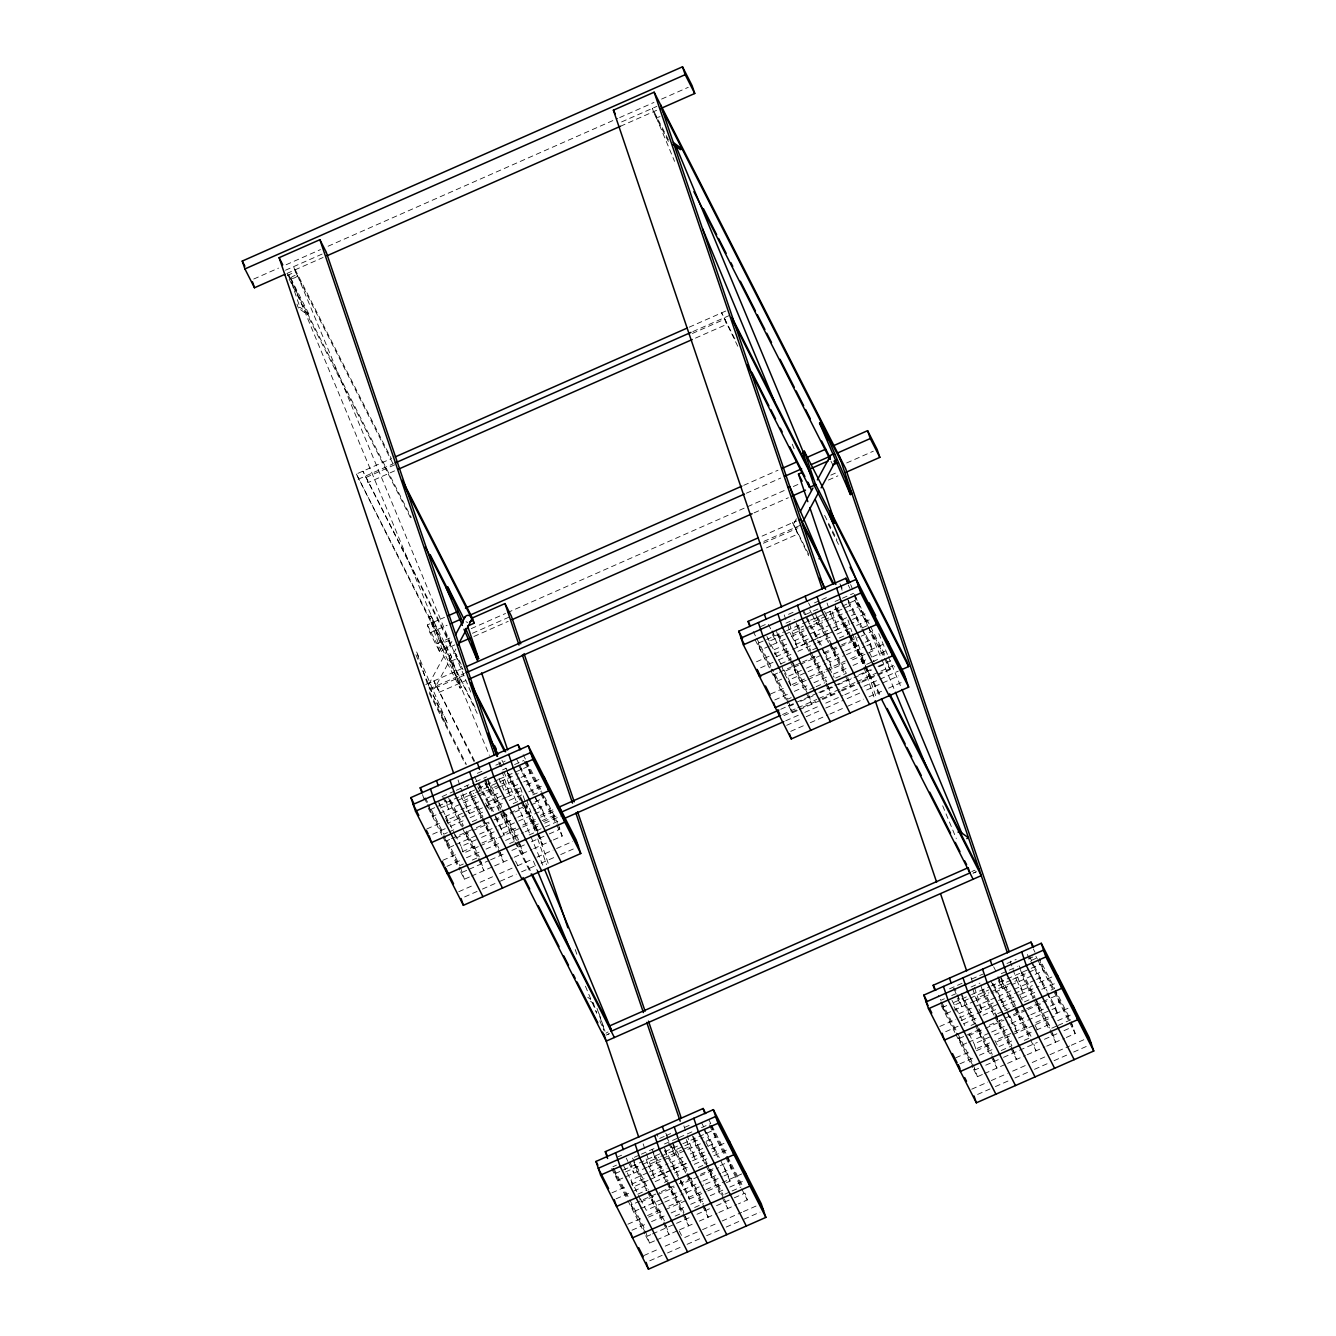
<?xml version="1.0" encoding="UTF-8"?>
<svg xmlns="http://www.w3.org/2000/svg" width="1336" height="1336" viewBox="0 0 1336 1336"><rect width="100%" height="100%" fill="white"/><g stroke="black" fill="none" stroke-linecap="round" stroke-linejoin="round"><path stroke-width="0.75" stroke-dasharray="5 3.75" d="M428.756 684.349L452.57 640.211M434.985 687.739A3.574 3.557 28.3 0 0 432.463 682.095A3.574 3.557 28.3 0 0 428.823 687.071A3.574 3.557 28.3 0 0 434.985 687.739L455.877 649.012M794.001 523.178L796.406 518.752M253.74 279.04L278.506 268.118M286.138 264.745L320.44 249.615M328.071 246.241L617.75 118.42M619.67 117.585L653.972 102.438M661.587 99.081L688.274 87.308M285.503 270.223L326.268 252.237M621.624 121.91L656.844 106.379M286.889 273.462L323.095 257.481M620.422 126.285L656.627 110.303M287.29 275.466L295.44 271.876L293.653 266.632L391.047 458.098M668.351 141.466L654.172 113.577L657.429 112.141M298.295 307.981L299.915 307.263L308.733 313.709L307.096 314.428L298.295 307.981L296.993 304.157M450.766 645.672L362.891 471.157L448.996 640.428L450.766 645.672L444.237 648.544L356.361 474.046L391.515 458.532M689.176 327.186L728.137 309.985M358.148 479.29L393.285 463.776M692.866 331.595L729.924 315.246M394.704 464.811L366.081 477.436L367.851 482.68L394.571 470.89M692.365 333.466L724.813 319.137L726.584 324.397L694.152 338.709M429.274 616.698L430.91 615.98L450.716 654.941L461.705 687.405L460.085 688.124L440.262 649.179L429.274 616.698L449.096 655.659L460.085 688.124M454.825 644.904L439.577 651.634L430.008 632.813L427.336 624.931L444.504 617.366M743.718 485.335L778.02 470.205M430.008 632.813L447.159 625.231M746.39 493.201L780.692 478.071M439.577 651.634L436.922 643.752L450.265 637.873M471.224 628.621L505.526 613.491M507.43 612.639L785.685 489.861M793.317 486.504L799.028 483.983M846.673 462.957L873.36 451.184M444.237 648.544L442.466 643.301L448.996 640.428M472.443 633.281L509.5 616.931M830.808 475.148L838.223 471.892M440.262 649.179L441.899 648.461L430.91 615.98M473.879 636.487L508.198 621.357M754.055 512.874L788.357 497.727M828.387 480.075L837.906 475.866M449.096 655.659L450.716 654.941M477.236 713.424L448.98 656.093L455.493 653.22L461.17 664.376M450.75 661.337L457.279 658.464L455.493 653.22M425.75 684.533L462.523 668.317M762.088 536.12L795.889 521.207M429.157 689.059L464.293 673.561M763.875 541.364L800.932 525.015M463.809 675.431L437.089 687.205L438.859 692.449L465.579 680.675M763.374 543.234L795.822 528.922L797.592 534.166L765.161 548.478M447.193 722.776L427.37 683.815L416.364 651.3L447.193 722.776L445.556 723.494L415.546 653.905M760.702 626.601L766.263 624.146M788.507 614.326L794.068 611.871M814.442 602.887L820.003 600.432M821.857 599.614L827.418 597.159M785.985 623.127L794.887 619.203M805.408 614.56L822.091 607.195M835.05 601.467L840.611 599.029M842.465 598.211L853.587 593.301M785.267 639.109L760.368 650.098L758.063 643.284L785.485 631.193M786.52 630.726L824.395 614.009M826.249 613.191L855.892 600.115L868.099 624.096M783.197 635.118L768.367 641.647L770.922 646.674M785.05 634.299L803.571 626.116M813.975 639.81L797.291 647.175L790.912 634.633L803.888 628.905M805.742 628.087L822.408 620.722M824.262 619.904L831.677 616.631L827.001 602.837M477.303 773.344L482.864 770.905M495.823 765.177L505.091 761.086M791.496 636.37L808.397 628.905M810.017 628.187L828.554 620.021M829.74 619.486L847.525 611.637M848.928 611.02L858.196 606.928L854.155 595.004M786.687 644.169L773.711 649.897L775.448 655.007M794.102 640.896L849.696 616.364M851.55 615.545L855.24 613.925L857.562 620.739M442.099 796.573L454.557 791.079M456.327 790.294L473.812 782.562M475.666 781.744L486.571 776.951M502.57 769.887L506.127 768.317M514.577 764.576L523.846 760.485M756.51 661.788L770.738 655.508M774.295 653.939L788.524 647.659M795.638 644.52L811.653 637.456M815.21 635.886L827.652 630.392M832.996 628.037L849.011 620.973M852.568 619.403L866.797 613.124M815.828 638.992L832.495 631.644M834.349 630.826L838.056 629.189L831.376 609.466M776.032 656.711L790.845 650.164M792.699 649.346L809.382 641.998M811.236 641.18L833.464 631.36M835.317 630.542L853.854 622.376M430.175 809.666L498.361 779.573M499.547 779.055L528.004 766.497M440.479 808.029L455.309 801.483M457.162 800.665L473.846 793.317M475.7 792.499L497.927 782.679M499.781 781.861L518.318 773.694M760.585 667.816L773.043 662.322M778.387 659.967L792.615 653.688M797.943 651.333L815.728 643.484M817.515 642.7L831.744 636.42M837.087 634.066L851.316 627.786M856.643 625.432L870.888 619.152M462.724 793.784L469.42 813.557L463.024 800.999L476 795.271M477.854 794.469L503.789 783.013L501.785 777.084M500.081 786.654L432.48 816.48L428.438 804.556M500.666 786.386L519.637 778.02M521.057 777.402L530.325 773.31L526.284 761.386M780.591 663.909L791.263 659.199L776.249 629.673M812.622 649.78L817.949 647.426M839.292 638.007L849.963 633.297L835.885 605.625M862.421 627.803L869.536 624.663L855.457 596.992M506.478 797.191L448.144 823.093L445.84 816.263L464.36 808.096M466.214 807.278L482.897 799.913M497.727 793.384L486.605 798.277L488.909 805.107M505.125 790.11L521.808 782.746M523.662 781.927L527.369 780.291L529.674 787.104M774.012 674.647L777.569 673.077M779.339 672.292L800.698 662.873M802.468 662.088L816.697 655.809M823.811 652.669L839.826 645.605M841.613 644.82L859.399 636.971M861.169 636.186L871.84 631.477L884.048 655.475M426.852 828.955L441.08 822.675M462.423 813.257L446.408 820.321L448.295 824.011M465.98 811.687L480.209 805.408M501.551 795.989L485.552 803.053L488.358 808.581M506.895 793.634L519.353 788.14M526.467 785L538.909 779.506M798.51 665.228L783.681 671.774L781.961 666.647M800.364 664.409L855.958 639.877M507.446 796.924L520.405 791.196M781.66 679.122L776.316 681.477L772.275 669.536M788.774 675.983L804.773 668.918M806.56 668.134L824.345 660.285M826.132 659.5L843.918 651.651M845.688 650.866L863.473 643.017M865.26 642.232L874.162 638.307L871.84 631.477M432.714 834.198L445.172 828.704M450.499 826.349L464.728 820.07M470.072 817.715L484.3 811.436M489.627 809.082L503.872 802.802M509.2 800.448L523.428 794.168M528.772 791.814L543 785.535M790.762 685.117L789.042 680.007L826.099 663.658M821.89 648.762L832.111 668.835L829.806 662.021L844.619 655.475M846.473 654.657L865.01 646.49M866.864 645.672L870.571 644.035L864.609 632.329M447.376 832.645L443.819 834.215L428.806 804.689M449.163 831.86L454.49 829.506M472.276 821.657L482.964 816.947L466.999 785.585M513.191 803.604L520.305 800.464M532.763 794.97L541.664 791.046M770.688 693.952L784.917 687.673M792.031 684.533L804.489 679.039M809.816 676.684L845.387 660.986M850.731 658.631L863.19 653.137M870.304 649.997L882.745 644.503M806.176 680.291L791.346 686.821L787.939 680.124M808.013 679.473L824.696 672.108M826.55 671.29L845.087 663.107M852.485 659.85L872.876 650.849L870.571 644.035M446.124 841.029L449.681 839.459M451.468 838.674L474.597 828.47M476.368 827.685L492.383 820.621M494.153 819.836L527.954 804.923M535.068 801.784L543.969 797.859M455.81 838.14L470.623 831.61M472.476 830.792L489.16 823.427M495.957 816.68L504.223 835.217L496.575 820.154L513.241 812.806M515.095 811.987L537.339 802.168L535.602 797.058M774.763 699.98L790.778 692.916M794.335 691.347L808.564 685.067M813.908 682.713L828.136 676.433M833.464 674.079L847.709 667.8M853.036 665.445L867.264 659.166M872.608 656.811L886.837 650.532M453.772 845.488L448.445 847.842L444.404 835.918M455.559 844.703L496.474 826.65M498.245 825.865L516.03 818.016M517.817 817.231L535.602 809.382M537.373 808.597L546.274 804.673L542.232 792.749M791.213 697.642L787.655 699.212L772.642 669.687M814.342 687.439L807.228 690.578L792.215 661.053M816.112 686.654L825.013 682.729M835.685 678.02L846.356 673.311L815.394 612.406M871.256 662.322L865.928 664.677L850.915 635.151M873.043 661.537L878.387 659.182M478.288 846.657L463.458 853.203L461.154 846.389L479.691 838.206M481.545 837.388L498.211 830.023M501.918 828.404L516.748 821.857M518.602 821.039L542.683 810.401L537.573 800.364M540.312 815.377L555.576 808.631M780.742 709.282L816.997 693.284M818.901 692.449L851.333 678.137M858.965 674.764L870.421 669.72M878.053 666.347L891.413 660.452M793.517 704.456L789.96 706.026L771.189 669.119M800.631 701.316L813.09 695.822M820.204 692.683L836.219 685.619M837.989 684.834L871.79 669.92M878.904 666.781L887.805 662.856L884.983 657.312M442.8 860.317L457.029 854.038M462.373 851.683L478.371 844.619M481.945 843.049L496.174 836.77M503.288 833.631L515.729 828.136M522.844 824.997L535.302 819.502M540.646 817.148L556.644 810.084M480.142 845.838L496.825 838.49M498.662 837.672L520.906 827.852M522.76 827.034L535.736 821.306M542.082 820.621L557.346 813.875M782.512 714.526L795.872 708.631M797.776 707.796L816.864 699.379M818.768 698.528L855.023 682.529M856.927 681.694L895.087 664.86M538.341 823.928L535.068 825.364L536.855 830.608L541.748 828.454M543.501 821.64L556.861 815.745M783.931 715.562L801.099 707.98M803.019 707.145L820.187 699.563M822.091 698.711L839.259 691.146M841.179 690.294L860.25 681.878M862.171 681.043L894.602 666.731M788.524 705.458L792.281 712.84L797.609 710.485M799.396 709.7L820.738 700.281M822.508 699.496L840.311 691.647M842.081 690.862L859.866 683.013M861.653 682.228L890.11 669.67L886.069 657.746M446.892 866.363L461.12 860.083M466.464 857.729L480.693 851.45M486.02 849.095L500.248 842.799M505.592 840.444L523.378 832.595M525.165 831.81L539.393 825.531M544.721 823.176L562.506 815.327M545.272 826.884L560.552 820.154M785.702 720.805L802.886 713.224M804.79 712.389L818.15 706.494M825.782 703.12L842.949 695.538M844.853 694.703L862.037 687.121M863.941 686.286L898.293 671.123M463.341 864.008L459.784 865.578L444.754 836.052M472.226 860.083L477.57 857.729M509.584 843.6L518.485 839.676L503.455 810.15M529.156 834.967L538.041 831.042L524.664 804.907M786.637 725.314L800.865 719.035M806.209 716.68L822.208 709.616M825.782 708.047L843.567 700.198M847.124 698.628L863.123 691.564M866.68 689.994L898.71 675.866M462.089 872.391L467.416 870.037M469.203 869.252L488.776 860.618M490.546 859.833L504.774 853.554M511.888 850.414L524.347 844.92M531.461 841.78L547.476 834.716M549.246 833.931L559.918 829.222L557.112 823.694M790.728 731.343L804.957 725.064M810.301 722.709L828.086 714.86M829.856 714.075L844.085 707.796M847.642 706.226L863.657 699.162M869.001 696.808L883.23 690.528M888.557 688.174L902.785 681.894M460.636 871.84L464.394 879.222L469.738 876.867M471.508 876.082L492.85 866.663M494.637 865.878L512.423 858.029M514.193 857.244L531.995 849.395M533.765 848.61L551.551 840.761M553.338 839.977L562.222 836.052L558.197 824.112M458.766 891.697L472.994 885.417M480.108 882.278L492.55 876.783M499.664 873.644L512.122 868.149M517.466 865.795L533.465 858.731M537.022 857.161L553.037 850.097M556.594 848.527L572.61 841.463M464.627 896.94L477.069 891.446M482.413 889.091L496.641 882.812M500.198 881.242L516.214 874.178M521.541 871.823L535.769 865.544M541.113 863.19L555.342 856.91M560.686 854.556L574.914 848.276M606.076 1035.149L609.333 1033.697A3.574 1.035 -22.6 0 1 606.193 1034.532M972.959 873.26L976.232 871.823M949.495 988.84L962.471 983.112M971.74 979.021L982.862 974.111M1006.943 963.49L1016.212 959.398M1028.219 959.014L1035.634 955.758L1037.337 959.098M944.385 998.777L940.828 1000.347L938.289 995.32M951.7 995.554L957.144 993.149L954.589 988.122M971.072 987.003L979.973 983.079M1001.315 973.66L1017.331 966.596M1031.258 960.45L1038.673 957.177M943.149 1007.16L946.773 1005.557M953.82 1002.451L970.571 995.053M971.606 994.602L989.392 986.753M991.178 985.968L1040.978 963.991L1053.185 987.972M968.283 998.994L953.453 1005.524L957.712 1013.89M970.136 998.176L988.657 989.993M1010.901 980.19L994.218 987.538L991.913 980.724M1012.755 979.372L1034.982 969.552L1032.678 962.738L1047.14 991.178M974.378 987.387L982.377 1011.051L975.998 998.493L988.974 992.782M990.828 991.963L1016.763 980.507L1010.083 960.801M617.917 1156.842L621.624 1155.206M664.242 1136.402L658.681 1138.857L656.945 1133.746M666.096 1135.583L671.657 1133.145M684.616 1127.417L690.178 1124.962M974.729 1001.065L945.454 1013.974L941.412 1002.05M975.697 1000.631L993.483 992.782M995.103 992.063L1043.282 970.804L1039.241 958.881M958.814 1013.773L995.871 997.407M1034.782 980.24L999.578 995.788L1001.883 1002.601M1036.636 979.422L1040.343 977.785L1042.648 984.615M612.957 1166.712L616.514 1165.142M634.299 1157.293L639.643 1154.939M641.414 1154.154L655.208 1148.075M664.46 1143.983L677.435 1138.272M679.289 1137.454L692.265 1131.726M701.534 1127.634L710.785 1123.543L708.23 1118.533M939.809 1026.449L955.824 1019.385M959.382 1017.815L973.61 1011.536M980.724 1008.396L993.182 1002.902M998.51 1000.547L1032.31 985.634M1039.425 982.494L1051.883 977M961.118 1020.587L1019.435 994.702M1020.403 994.418L1038.94 986.252M615.261 1173.542L663.291 1152.35M664.927 1151.632L681.594 1144.267M682.863 1143.716L713.09 1130.373M625.582 1171.906L640.395 1165.359M642.249 1164.541L658.932 1157.193M660.786 1156.375L683.013 1146.555M684.867 1145.737L703.404 1137.571M945.688 1031.693L958.129 1026.198M963.473 1023.844L977.702 1017.564M983.029 1015.21L997.274 1008.93M1002.601 1006.576L1016.83 1000.297M1022.174 997.942L1036.402 991.663M1041.746 989.308L1055.974 983.029M671.173 1170.069L654.506 1177.417L648.11 1164.875L661.086 1159.147M662.94 1158.329L681.477 1150.162M683.331 1149.344L688.875 1146.889L685.535 1137.003M646.841 1167.43L617.566 1180.356L613.525 1168.415M647.81 1167.013L704.74 1141.896M706.143 1141.278L715.411 1137.187L711.37 1125.246M971.022 1025.43L976.365 1023.075L961.335 993.55M997.708 1013.657L1003.035 1011.302M1004.822 1010.517L1015.494 1005.808M1024.395 1001.883L1035.066 997.174L1019.101 965.811M1051.065 990.11L1054.622 988.54L1039.608 959.014M647.609 1172.791L630.926 1180.139L636.888 1191.862M649.463 1171.973L667.983 1163.79M682.813 1157.243L671.691 1162.153L673.995 1168.967M690.228 1153.987L706.894 1146.622M708.748 1145.804L712.455 1144.167L714.76 1150.981L711.053 1152.617M959.098 1038.523L982.227 1028.319M989.341 1025.18L1024.912 1009.482M1026.699 1008.697L1056.926 995.353M611.938 1192.831L627.937 1185.767M631.51 1184.197L645.739 1177.918M651.066 1175.563L667.082 1168.499M670.639 1166.929L684.867 1160.65M691.981 1157.51L704.439 1152.016M711.554 1148.877L723.995 1143.382M968.767 1035.634L983.597 1029.104M985.45 1028.286L1003.987 1020.103M1026.215 1010.3L1009.532 1017.648L1007.812 1012.538M1028.069 1009.482L1046.606 1001.299M673.027 1169.25L686.003 1163.522M648.06 1180.423L633.231 1186.969L631.51 1181.842M649.914 1179.604L690.679 1161.619M692.532 1160.8L709.199 1153.436M966.746 1042.998L961.402 1045.353L957.361 1033.413M968.517 1042.214L989.876 1032.795M991.646 1032.01L1009.432 1024.161M1011.218 1023.376L1029.004 1015.527M1030.774 1014.742L1048.576 1006.893M1050.347 1006.108L1059.248 1002.184L1055.206 990.243M616.03 1198.86L630.258 1192.58M633.815 1191.011L649.814 1183.947M655.158 1181.592L669.386 1175.313M674.73 1172.958L688.958 1166.679M694.286 1164.324L708.514 1158.045M713.858 1155.69L728.087 1149.411M975.848 1048.994L974.128 1043.884L992.648 1035.701M994.502 1034.882L1011.185 1027.534M1006.993 1012.638L1017.197 1032.711L1014.892 1025.898L1050.096 1010.367M1051.95 1009.548L1055.657 1007.912L1049.695 996.188M637.806 1194.167L646.707 1190.242M664.493 1182.393L668.05 1180.824L652.085 1149.444M698.277 1167.48L707.178 1163.556L692.165 1134.03M955.774 1057.811L970.003 1051.532M977.117 1048.393L989.575 1042.898M1010.918 1033.479L994.902 1040.544L997.725 1046.088M1014.475 1031.91L1028.703 1025.63M1035.817 1022.491L1048.276 1016.997M1055.39 1013.857L1073.175 1006.008M976.432 1050.697L989.408 1044.969M996.823 1041.713L1033.88 1025.347M1035.734 1024.528L1054.254 1016.362M638.858 1209.364L633.531 1211.719L631.227 1204.905L659.683 1192.347M661.454 1191.562L677.469 1184.498M679.239 1183.713L693.484 1177.433M700.598 1174.294L713.04 1168.8M720.154 1165.66L729.055 1161.736M640.896 1202.016L655.709 1195.469M657.562 1194.668L674.246 1187.303M698.327 1176.665L681.661 1184.03L679.356 1177.216M700.181 1175.847L718.718 1167.681M959.866 1063.857L974.094 1057.578M979.422 1055.223L993.65 1048.944M998.994 1046.589L1013.222 1040.31M1018.566 1037.955L1032.795 1031.676M1036.352 1030.106L1052.351 1023.042M1057.695 1020.687L1071.923 1014.408M640.645 1208.579L661.988 1199.16M663.758 1198.375L681.56 1190.526M683.331 1189.741L701.116 1181.892M702.903 1181.107L720.688 1173.258M722.475 1172.474L731.36 1168.549L727.318 1156.625M1001.215 1050.513L1011.886 1045.804L980.908 984.916M1024.328 1040.31L1031.442 1037.17L1000.48 976.282M1056.358 1026.182L1051.014 1028.536L1036.001 999.027M1058.129 1025.397L1070.587 1019.902L1055.574 990.393M662.923 1202.901L646.24 1210.266L640.295 1198.542M664.777 1202.083L683.297 1193.9M664.643 1150.563L689.309 1199.093L687.005 1192.263L703.688 1184.915M705.542 1184.097L722.208 1176.732M724.062 1175.914L727.769 1174.277L721.824 1162.57M978.62 1068.332L975.063 1069.902L956.275 1032.995M985.734 1065.193L1001.733 1058.129M1003.52 1057.344L1037.32 1042.431M1044.435 1039.291L1056.876 1033.797M1063.99 1030.657L1072.891 1026.733L1054.121 989.826M627.887 1224.193L642.115 1217.914M647.459 1215.56L661.687 1209.28M668.802 1206.141L681.26 1200.647M688.374 1197.507L700.815 1192.013M706.159 1189.658L741.73 1173.96M648.544 1217.079L663.374 1210.533M665.228 1209.715L705.992 1191.729M707.846 1190.91L724.529 1183.546M726.383 1182.744L730.074 1181.107L727.769 1174.277M973.61 1069.334L977.367 1076.716L982.695 1074.361M984.482 1073.576L1005.824 1064.157M1007.595 1063.372L1025.397 1055.523M1027.167 1054.739L1044.952 1046.89M1046.739 1046.105L1064.525 1038.256M1066.312 1037.471L1075.196 1033.546L1071.155 1021.606M631.978 1230.222L646.207 1223.943M651.55 1221.588L665.779 1215.309M671.106 1212.954L685.335 1206.675M690.679 1204.32L704.907 1198.041M710.251 1195.687L724.479 1189.407M729.807 1187.053L744.052 1180.773M675.114 1216.111L683.999 1212.186L670.856 1186.351M694.67 1207.477L703.571 1203.552M724.914 1194.133L730.258 1191.779M732.028 1190.994L740.929 1187.069M971.723 1089.191L987.738 1082.127M991.295 1080.557L1007.311 1073.493M1012.638 1071.138L1028.653 1064.074M1032.21 1062.504L1048.209 1055.44M1049.996 1054.655L1069.568 1046.021M1071.338 1045.236L1083.797 1039.742M647.175 1236.268L650.732 1234.698M652.519 1233.913L689.86 1217.43M696.975 1214.29L709.433 1208.796M716.547 1205.657L732.562 1198.592M734.332 1197.807L745.004 1193.098L747.325 1199.928L738.424 1203.853M977.601 1094.435L990.043 1088.94M995.387 1086.585L1009.615 1080.306M1014.942 1077.952L1029.171 1071.672M1034.515 1069.318L1048.743 1063.038M1054.087 1060.684L1068.316 1054.405M1073.643 1052.05L1087.888 1045.771M645.722 1235.716L649.48 1243.098L654.824 1240.743M656.594 1239.958L677.936 1230.54M679.723 1229.755L692.182 1224.26M699.296 1221.121L717.081 1213.272M718.851 1212.487L736.637 1204.638M643.852 1255.556L658.08 1249.277M665.194 1246.137L677.653 1240.643M684.767 1237.503L697.208 1232.009M702.552 1229.654L716.781 1223.375M722.108 1221.02L741.68 1212.387M743.467 1211.602L759.466 1204.538M649.713 1260.817L662.172 1255.322M667.499 1252.968L681.727 1246.688M687.071 1244.334L701.3 1238.054M706.627 1235.7L720.872 1229.421M726.2 1227.066L740.428 1220.787M743.985 1219.217L760 1212.153M587.74 997.257L590.662 999.412M590.512 1001.198L593.451 1003.353M668.468 139.946L652.385 108.333L654.172 113.577M830.975 461.187L832.879 464.911M734.867 338.91L721.624 312.874L738.541 347.878M824.629 515.395L836.937 539.577M828.303 524.363L838.707 544.821M870.471 626.517L885.501 656.043M848.226 585.051L849.93 588.408M1033.312 948.927L1035.016 952.284M854.789 600.248L867.582 625.382M868.517 627.235L890.11 669.67M1038.172 960.768L1068.633 1020.62M1069.568 1022.474L1075.196 1033.546M839.926 583.799L843.333 590.495M848.443 600.532L862.054 627.302M1029.271 956.042L1031.826 961.068M848.193 602.336L860.952 627.436M861.803 629.106L872.876 650.849M1027.334 954.488L1029.872 959.515M1030.724 961.185L1046.055 991.295M1046.906 992.982L1057.962 1014.725L1055.657 1007.912M869.452 652.619L874.145 661.838M808.697 554.256L792.632 522.643L808.581 555.776M835.167 606.293L848.41 632.329M849.362 634.183L864.492 663.925M865.427 665.779L880.558 695.522M836.319 608.748L848.527 632.73M849.462 634.583L864.475 664.109M865.427 665.946L868.233 671.49M1021.405 972.625L1033.613 996.606M1037.371 1003.987L1049.562 1027.985M1050.513 1029.822L1053.319 1035.367M835.067 607.83L848.293 633.848M849.245 635.702L880.441 697.058M848.009 634.015L838.624 615.562L834.599 603.638M848.961 635.869L870.538 678.304L866.496 666.38M1033.112 997.892L1023.727 979.438L1019.685 967.514M1034.047 999.745L1055.624 1042.18L1051.599 1030.24M831.677 616.631L838.056 629.189M1016.763 980.507L1023.142 993.065L1016.479 973.343M824.546 611.437L827.368 616.965M1019.969 995.604L1022.775 1001.148M1034.982 1025.13L1037.788 1030.657M816.764 617.382L828.955 641.364M829.89 643.217L844.92 672.743M1001.85 981.259L1014.041 1005.24M1014.993 1007.093L1030.006 1036.619M808.564 602.92L811.119 607.947M993.65 966.796L996.205 971.806M828.454 642.649L819.068 624.196L815.027 612.272M829.389 644.503L844.402 674.029M845.337 675.866L850.982 686.938L846.94 675.014M1013.54 1006.526L1004.154 988.072L1000.113 976.148M1014.475 1008.379L1029.488 1037.888M1030.44 1039.742L1036.068 1050.814L1033.763 1044M997.658 976.967L1000.213 981.977M809.766 609.867L811.47 613.207M812.321 614.877L817.432 624.914L815.127 618.1M998.259 980.424L1002.518 988.79L998.476 976.867M803.42 610.151L805.975 615.178M821.289 645.288L806.827 616.848L809.132 623.661L849.896 605.676L847.592 598.862M824.696 651.985L829.806 662.021M993.617 984.064L1007.227 1010.834M1009.782 1015.861L1014.892 1025.898M802.318 610.285L804.873 615.295M805.725 616.981L821.039 647.092M990.811 980.841L1006.142 1010.968M829.389 668.05L834.081 677.269M797.692 624.73L810.835 650.565M813.657 656.11L826.8 681.945M797.191 626.016L825.347 681.377M826.283 683.214L829.105 688.758M982.277 989.892L994.485 1013.874M995.42 1015.727L1010.433 1045.253M1011.369 1047.09L1014.191 1052.634M808.881 651.283L799.496 632.83L795.454 620.906M809.816 653.137L824.846 682.663M825.782 684.5L831.409 695.572L827.368 683.648M993.967 1015.16L984.582 996.706L980.54 984.782M994.902 1017.013L1009.933 1046.522M1010.868 1048.376L1016.496 1059.448L1012.454 1047.507M978.954 1009.181L980.824 1012.872M979.171 1028.62L992.314 1054.438M777.619 634.65L809.532 697.392M962.705 998.526L990.861 1053.887M991.813 1055.724L994.619 1061.268M789.309 659.917L779.923 641.464L775.899 629.54M790.261 661.771L805.274 691.296M806.209 693.134L811.837 704.206L807.796 692.282M974.412 1023.793L965.026 1005.34L960.985 993.416M975.347 1025.647L990.36 1055.156M991.295 1057.01L996.923 1068.082L992.898 1056.141M768.4 624.38L770.955 629.406M771.807 631.076L774.362 636.086M953.487 988.256L956.042 993.266M956.893 994.953L959.448 999.963M772.408 634.55L776.667 642.917L772.625 630.976M957.495 998.409L961.753 1006.776L957.712 994.852M766.914 636.504L781.376 664.944M783.931 669.971L789.042 680.007M952 1000.38L964.759 1025.48M969.017 1033.847L974.128 1043.884M784.533 673.444L787.088 678.454M753.187 631.444L755.742 636.47M756.694 638.307L771.707 667.833M941.78 1002.184L956.793 1031.709M957.728 1033.563L972.742 1063.072M758.063 643.284L770.254 667.265M940.594 1002.134L955.34 1031.141M755.257 640.061L787.589 703.621M941.195 1005.607L954.839 1032.427M955.774 1034.281L972.675 1067.481M295.44 271.876L393.769 465.195M308.733 313.709L288.91 274.748L299.915 307.263M287.39 273.947L411.271 517.45M289.177 279.174L412.089 520.84M523.144 754.656L525.699 759.683M526.635 761.52L540.713 789.192M544.47 796.573L557.613 822.408M711.737 1125.396L726.751 1154.922M727.686 1156.759L742.699 1186.284M525.449 761.47L556.16 821.857M710.552 1125.346L741.263 1185.717M524.363 761.603L539.711 791.764M540.646 793.601L555.659 823.126M556.594 824.98L562.222 836.052M709.449 1125.48L724.797 1155.64M725.732 1157.477L740.745 1187.003M741.68 1188.856L747.325 1199.928M516.297 758.547L518.852 763.557M534.183 793.684L519.704 765.244L522.009 772.058M701.4 1122.424L703.938 1127.434M706.494 1132.46L719.269 1157.56M518.619 765.361L533.932 795.471M534.784 797.158L544.988 817.231L542.683 810.401M703.705 1129.237L718.167 1157.677M730.074 1181.107L720.121 1159.23M706.009 1142.28L708.832 1147.808M457.279 658.464L462.957 669.62M356.361 474.046L442.466 643.301M448.98 656.093L476.418 710.034M501.952 760.267L507.63 771.423M508.582 773.277L523.729 803.053M710 1169.083L723.143 1194.918M507.513 772.943L536.855 830.608M508.448 775.13L520.639 799.112M521.591 800.965L540.362 837.856M693.534 1139.007L725.448 1201.732M520.138 800.398L510.753 781.944L506.711 770.02M521.073 802.235L536.087 831.76M537.039 833.614L542.666 844.686L538.625 832.745M705.224 1164.274L695.839 1145.82L691.798 1133.88M706.159 1166.111L721.173 1195.637M722.125 1197.49L727.753 1208.562L723.711 1196.622M441.899 648.461L461.705 687.405M427.336 624.931L436.922 643.752M503.789 783.013L510.185 795.555L502.152 771.857M688.875 1146.889L695.271 1159.431L687.238 1135.734M487.506 778.788L502.52 808.313M672.592 1142.664L687.606 1172.19M690.428 1177.717L702.636 1201.715M488.876 783.764L501.084 807.746M502.019 809.599L517.032 839.125M517.967 840.962L520.789 846.49M673.962 1147.641L686.17 1171.622M687.105 1173.476L705.876 1210.366M665.779 1133.178L668.317 1138.188M516.531 840.394L491.18 790.578L487.139 778.654M517.466 842.248L523.094 853.32L519.053 841.379M685.652 1172.908L676.266 1154.454L672.225 1142.514M686.604 1174.745L701.617 1204.27M702.552 1206.124L708.18 1217.196L704.139 1205.256M484.684 779.456L487.239 784.482M666.38 1136.635L668.935 1141.662M669.787 1143.332L672.325 1148.359M474.547 760.869L433.899 680.942L474.43 762.405M485.903 783.18L499.146 809.198M500.081 811.052L515.212 840.795M516.164 842.665L531.294 872.408M485.302 782.929L489.56 791.296L485.519 779.372M668.685 1143.466L674.647 1155.172L670.605 1143.249M484.834 782.846L514.143 840.478M515.095 842.331L530.225 872.074M493.418 811.67L478.939 783.23L481.244 790.044M678.504 1175.546L664.025 1147.106L666.347 1153.92M681.059 1180.556L687.005 1192.263M474.447 776.667L477.002 781.677M477.854 783.347L492.316 811.787M429.524 691.965L466.398 764.476M477.754 786.77L480.593 792.348M487.206 805.357L489.093 809.082M515.562 861.135L518.401 866.713M429.407 693.501L465.345 764.142M485.77 822.475L498.912 848.31M481.511 816.38L469.303 792.398L481.01 817.665M482.446 818.233L497.46 847.759M498.411 849.596L501.217 855.123M654.389 1156.275L666.597 1180.256M667.532 1182.11L682.562 1211.618M683.498 1213.472L686.303 1219M481.945 819.502L496.959 849.028M497.894 850.882L503.522 861.954L499.497 850.013M666.096 1181.542L656.711 1163.088L652.669 1151.148M667.031 1183.379L682.045 1212.904M682.98 1214.758L688.625 1225.83L684.583 1213.89M679.222 1230.924L682.045 1236.451M450.249 799.746L463.392 825.581M466.197 831.109L479.34 856.944M632.529 1158.078L648.478 1189.457M650.348 1193.148L664.426 1220.82M449.748 801.032L462.874 826.867M477.904 856.393L465.696 832.395L468.001 839.208M478.839 858.23L481.661 863.757M634.834 1164.908L647.025 1188.89M647.977 1190.743L662.99 1220.252M663.925 1222.106L666.747 1227.634M461.438 826.299L452.052 807.846L448.011 795.922M462.373 828.136L477.386 857.662M478.321 859.516L483.966 870.588L479.925 858.647M646.524 1190.176L637.138 1171.722L633.097 1159.782M647.459 1192.013L669.052 1234.464L665.011 1222.523M443.919 797.442L446.475 802.468M442.834 797.575L448.796 809.282L444.754 797.358M626.217 1158.095L627.92 1161.452M628.772 1163.122L633.882 1173.158L629.84 1161.235M444.988 814.593L438.175 801.216L439.911 806.326M445.84 816.263L451.802 827.986M455.192 834.666L461.154 846.389M623.261 1165.092L630.074 1178.469M445.589 818.066L448.144 823.093M425.316 797.826L427.871 802.852M613.892 1168.566L628.905 1198.091M629.857 1199.928L644.87 1229.454M424.213 797.959L426.769 802.969M427.62 804.639L460.202 868.717M612.706 1168.516L627.469 1197.524M631.227 1204.905L645.305 1232.577M428.221 808.113L441.865 834.933M442.8 836.77L459.701 869.987M611.621 1168.649L626.951 1198.81M627.887 1200.647L644.787 1233.863M878.771 633.648L887.588 654.807M888.373 656.727L901.182 687.506M656.176 117.151L674.58 161.389M792.231 444.17L794.619 449.931M850.648 584.583L853.854 592.282M854.656 594.203L881.059 657.679M881.86 659.6L894.669 690.378M942.682 805.792L956.292 838.507M297.444 275.45L471.107 692.866M499.915 762.105L503.121 769.803M503.922 771.724L543.134 865.978M290.914 278.322L489.394 755.374M498.996 778.454L503.806 789.994M533.415 861.169L537.423 870.788M585.435 986.202L596.641 1013.139M599.847 1020.821L603.839 1030.44M1047.992 992.848L1050.296 999.662M1035.634 998.877L1039.675 1010.818M1016.061 1007.511L1020.103 1019.452M995.921 1014.442L1000.547 1028.085M862.906 628.972L865.21 635.786M840.511 585.502L842.231 590.629M855.591 636.437L864.926 664.042M865.594 666.013L876.266 697.559M971.038 977.534L973.71 985.417M847.876 619.954L851.867 631.778M852.535 633.748L863.223 665.295M863.891 667.265L874.562 698.811M972.658 988.64L975.998 998.493M850.548 635.001L854.589 646.941M976.933 1024.779L980.975 1036.719M830.975 643.635L835.017 655.575M973.326 1064.775L977.367 1076.716M822.725 648.661L824.446 653.772M814.476 631.911L816.797 638.725M811.42 652.269L815.444 664.209M789.292 623.511L797.291 647.175M784.232 614.911L786.904 622.793M787.572 624.764L790.912 634.633M791.847 660.902L795.889 672.843M788.24 700.916L792.281 712.84M704.79 1129.12L707.111 1135.934M707.763 1165.259L711.787 1177.183M683.898 1125.847L686.57 1133.746M688.19 1173.893L692.232 1185.817M668.618 1182.527L672.659 1194.451M526.768 800.064L537.473 831.677M538.141 833.647L548.845 865.26M598.996 1013.439L605.008 1031.225M643.134 1143.833L645.806 1151.732M646.474 1153.719L654.506 1177.417M597.008 1008.363L604.79 1031.325M520.389 787.505L525.065 801.35M525.733 803.32L535.101 830.975M537.773 838.874L546.474 864.559M575.231 949.529L577.904 957.428M593.284 1002.868L596.674 1012.905M646.106 1158.947L648.11 1164.875M522.66 801.383L526.701 813.307M649.062 1191.161L653.087 1203.085M498.812 761.971L501.484 769.87M638.591 1195.202L640.311 1200.312M503.104 810.017L507.146 821.941M645.438 1231.157L649.48 1243.098M494.838 815.043L496.575 820.154M483.532 818.651L487.573 830.575M458.048 779.957L462.056 791.814M461.02 795.07L463.024 800.999M453.505 831.326L455.225 836.436M460.352 867.281L464.394 879.222M422.51 794.603L424.247 799.713M605.943 1033.262A3.574 1.035 -22.6 0 1 608.064 1031.993M467.75 622.376A3.574 3.557 28.3 0 1 466.03 621.708M976.132 871.707A3.574 1.035 -22.6 0 1 973.727 872.876M971.773 871.673A3.574 1.035 -22.6 0 1 975.029 870.22M660.067 116.566A3.574 1.035 -22.6 0 1 656.277 117.251A3.574 1.035 -22.6 0 1 657.963 115.263M797.893 527.987A3.574 3.557 28.3 0 1 793.818 525.015A3.574 3.557 28.3 0 1 796.774 520.957M292.317 278.506A3.574 1.035 -22.6 0 0 297.494 275.717A3.574 1.035 -22.6 0 0 292.718 276.435A3.574 1.035 -22.6 0 0 292.317 278.506"/><path stroke-width="1.5" d="M455.493 634.784L465.229 616.731M457.814 645.405L471.458 620.121M800.297 511.538L812.956 488.058M817.381 479.858L830.491 455.576M803.153 521.157L819.168 491.448M821.122 487.84L836.252 459.768M284.986 274.298L254.491 287.758L244.922 268.937L242.25 261.071L682.512 66.8L692.081 85.621L694.753 93.487L660.452 108.633M244.922 268.937L685.184 74.666L682.512 66.8M453.672 773.344L279.124 257.681L319.889 239.695L326.268 252.237L496.808 756.042M781.56 607.028L613.391 110.187L654.156 92.201L845.638 468.619L1009.131 951.649M326.919 255.794L620.422 126.285M395.322 456.845L687.272 328.021M395.189 462.941L690.962 332.43M398.395 469.203L692.248 339.544M463.842 618.651L447.81 587.122L446.174 587.84L462.39 625.448M819.569 423.078L821.206 422.36L852.034 493.836L850.397 494.554L819.569 423.078L828.069 439.778M802.685 451.935L804.305 451.217L824.128 490.162L835.117 522.643L833.48 523.361L813.674 484.4L802.685 451.935L804.573 455.643M448.311 615.696L457.83 611.487M465.462 608.114L741.814 486.17M781.844 468.519L797.091 461.788M806.61 457.58L825.665 449.18M833.297 445.806L867.598 430.676L877.168 449.497L879.84 457.363L845.538 472.493M450.967 623.561L460.502 619.353M470.021 615.144L744.469 494.053M784.499 476.384L801.65 468.819M811.186 464.611L830.24 456.194M837.872 452.837L870.27 438.542L867.598 430.676M471.625 618.284L504.975 603.571L511.354 616.113L520.723 643.768M807.829 501.651L798.477 474.063L802.184 472.426M811.453 468.335L828.136 460.97M402.403 480.392L472.36 617.95L474.146 623.194L467.617 626.083L478.622 658.598L477.002 659.316L464.01 629.223M832.879 464.911L837.755 462.757M788.14 487.256L789.776 486.538L820.588 558.014L818.968 558.732M813.674 484.4L815.294 483.682L804.305 451.217M747.041 364.611L809.499 487.389L816.012 484.5M458.632 643.217L470.072 638.174M512.005 619.67L752.151 513.709M792.164 496.04L805.508 490.162M466.331 666.631L758.28 537.807M799.145 519.771L800.782 519.053L833.881 584.116M466.197 672.709L760.05 543.051M469.387 678.989L761.336 550.165M749.813 626.517L748.093 621.407L845.922 578.237L848.477 583.264M738.775 631.21L856.176 579.406L860.785 593.034L908.664 687.138L791.263 738.942L743.384 644.837L738.775 631.21L742.532 638.591M743.384 644.837L860.785 593.034M421.942 792.899L420.205 787.789L518.051 744.62L520.589 749.63M410.887 797.592L528.288 745.789L576.167 839.893L580.776 853.52L463.375 905.324L415.513 811.219L410.887 797.592L413.709 803.12M415.513 811.219L532.914 759.416L528.288 745.789M557.479 807.796L778.838 710.134M561.17 812.205L780.608 715.378M564.36 818.467L783.798 721.64M902.101 669.436L908.63 666.564L906.843 661.32L830.207 510.653M958.046 832.144L959.665 831.426L968.483 837.856L966.846 838.59M934.899 990.393L933.179 985.283L1031.008 942.114L1033.563 947.14M923.861 995.086L1041.262 943.283L1089.124 1037.387L1093.75 1051.014L976.349 1102.818L928.47 1008.713L923.861 995.086L926.683 1000.614M928.47 1008.713L1045.871 956.91L1041.262 943.283M607.596 1158.479L605.291 1151.665L703.137 1108.496L705.692 1113.506M595.973 1161.452L713.374 1109.648L761.253 1203.753L765.862 1217.397L648.461 1269.2L600.599 1175.095L595.973 1161.452L597.86 1165.142M600.599 1175.095L718 1123.292L713.374 1109.648M673.327 142.501L682.128 148.947L680.508 149.665L673.16 144.288M685.184 74.666L694.753 93.487M870.27 438.542L879.84 457.363M662.322 109.986L841.029 461.304M703.454 208.717L716.68 234.735M718.584 238.459L726.149 253.322M730.875 262.624L732.763 266.348M740.328 281.211L755.458 310.954M757.345 314.678L764.91 329.541M766.797 333.265L771.523 342.55M780.04 359.284L794.219 387.173M796.106 390.88L803.671 405.76M805.558 409.484L810.301 418.769M821.64 441.08L830.157 457.814M693.885 191.649L830.04 459.334M731.928 317.434L808.564 468.101M732.763 320.824L813.173 478.923M830.09 512.172L908.63 666.564M815.294 483.682L835.117 522.643M751.901 372.393L768.935 405.877M770.822 409.601L775.548 418.903M780.274 428.205L782.178 431.912M789.743 446.792L804.873 476.551M869.101 602.82L875.731 615.829M850.063 567.132L904.038 673.511L908.664 687.138M906.342 680.325L858.48 586.22L741.079 638.024L743.901 643.568M1091.445 1044.201L1043.566 950.096L926.165 1001.9L928.052 1005.59M1045.871 956.91L1093.75 1051.014M613.391 110.187L615.211 113.76M798.477 474.063L802.134 481.227M889.659 693.785L979.488 870.371M802.552 524.296L832.812 583.782M889.542 695.304L981.259 875.631L606.227 1041.111L523.011 877.535M889.091 695.772L841.229 601.668L836.603 588.04M1074.177 1059.648L1026.315 965.544L1021.689 951.917M887.188 708.531L905.14 743.851M907.044 747.575L911.77 756.861M916.496 766.163L921.222 775.448M929.722 792.181L950.531 833.08M955.257 842.381L959.983 851.667M964.709 860.968L966.613 864.676M819.937 578.087L825.598 589.243M881.393 698.912L973.109 879.222M869.519 704.406L821.657 610.301L817.048 596.674M1054.605 1068.282L1006.743 974.178L1002.134 960.551M849.963 713.04L802.084 618.935L797.475 605.308M1035.049 1076.916L987.17 982.812L982.561 969.184M830.391 721.674L782.529 627.569L777.903 613.942M1015.477 1085.55L967.615 991.446L962.989 977.818M810.818 730.308L762.956 636.203L758.347 622.576M995.904 1094.184L948.042 1000.079L943.433 986.452M748.093 621.407L749.797 624.764M933.179 985.283L935.734 990.31M760.785 676.767L757.028 669.386L759.349 676.216L876.75 624.413L872.124 610.769M765.478 686.003L770.171 695.221M777.686 709.984L779.556 713.674M929.923 1009.281L931.793 1012.972M952.451 1053.57L957.144 1062.788M959.949 1068.332L958.079 1064.642L960.384 1071.455L1077.785 1019.652L1073.175 1006.008M964.642 1077.551L966.529 1081.242M404.173 485.636L474.146 623.194M279.124 257.681L282.764 264.845M430.175 554.64L450.032 593.668M578.471 846.707L530.609 752.602L413.191 804.406L418.836 815.478M763.557 1210.583L715.695 1116.478L598.294 1168.282L608.615 1188.572M425.332 546.858L451.835 598.962M532.914 759.416L580.776 853.52M718 1123.292L765.862 1217.397M470.639 682.98L505.643 751.801M561.203 862.154L513.341 768.05L508.732 754.423M746.306 1226.03L698.427 1131.926L693.818 1118.282M473.361 690.094L504.574 751.467M494.387 745.388L496.274 749.095M489.544 737.606L498.061 754.339M242.25 261.071L244.872 266.198M541.648 870.788L493.769 776.684L489.16 763.056M726.734 1234.664L678.855 1140.56L674.246 1126.916M532.229 874.262L611.003 1029.121M531.177 873.928L614.376 1037.504M525.031 879.723L529.757 889.008M538.258 905.741L559.066 946.639M563.792 955.925L568.518 965.227M573.244 974.528L575.131 978.236M577.035 981.96L597.843 1022.875M602.553 1032.143L604.457 1035.868M522.075 879.422L474.213 785.317L469.587 771.69M707.161 1243.298L659.299 1149.194L654.673 1135.55M502.503 888.056L454.641 793.951L450.032 780.324M687.589 1251.932L639.727 1157.828L635.118 1144.184M482.947 896.69L435.068 802.585L430.459 788.958M668.033 1260.566L620.154 1166.462L615.545 1152.818M420.205 787.789L421.909 791.129M605.291 1151.665L606.995 1155.005M426.334 830.24L428.221 833.931M442.3 861.603L444.17 865.294M446.057 868.985L453.555 883.747M638.641 1247.624L643.334 1256.842M447.81 587.122L463.208 622.86M465.646 628.505L478.622 658.598M676.3 146.977L803.554 452.82M829.155 514.377L861.97 593.251M901.984 689.426L962.003 833.697M702.586 228.723L774.613 401.852M808.23 482.63L811.436 490.329M815.428 499.948L849.846 582.663M895.471 692.298L926.683 767.332M487.907 733.264L497.526 756.343M544.737 869.836L611.17 1029.488M537.423 870.788L570.221 949.645M1057.21 974.645L1061.836 988.289L944.435 1040.093L942.13 1033.262M1031.008 942.114L1032.745 947.224M839.242 456.06L1007.428 952.902M845.872 481.16L850.397 494.554M888.089 642.148L892.698 655.776L775.298 707.579L773.561 702.469M990.243 960.1L991.98 965.21M832.194 519.537L833.48 523.361M845.922 578.237L847.659 583.348M807.712 482.146L809.499 487.389M809.833 507.58L835.852 584.467M875.23 700.782L936.62 882.178M940.627 894.001L966.663 970.905M660.535 104.742L824.045 587.79M654.156 92.201L822.325 589.042M949.478 978.086L951.215 983.196M805.157 596.223L806.894 601.334M974.027 1096.004L976.349 1102.818M764.392 614.209L766.129 619.336M789.526 733.831L791.263 738.942M745.288 1172.39L749.913 1186.034L632.512 1237.837L630.776 1232.71M729.339 1141.027L733.948 1154.655L616.547 1206.458L614.243 1199.644M703.137 1108.496L704.857 1113.606M524.063 653.655L574.23 801.834M577.57 811.703L645.104 1011.252M648.461 1021.138L681.226 1117.948M504.975 603.571L519.019 645.054M522.359 654.941L572.526 803.12M575.866 812.989L643.401 1012.538M646.758 1022.424L680.191 1121.205M560.202 808.514L564.827 822.158L447.426 873.961L445.105 867.147M544.253 777.151L548.862 790.778L431.461 842.582L429.157 835.768M662.372 1126.482L664.092 1131.592M518.051 744.62L519.771 749.73M471.808 644.019L477.587 661.07M481.595 672.926L507.68 749.98M547.81 868.517L567.867 927.785M603.989 1034.482L638.758 1137.22M319.889 239.695L494.437 755.358M621.607 1144.468L623.327 1149.578M477.286 762.605L479.591 769.419M646.156 1262.386L648.461 1269.2M436.521 780.591L438.241 785.702M252.487 281.846L254.491 287.758M461.07 898.51L463.375 905.324M464.794 617.549A3.574 3.557 28.3 0 1 470.573 616.263A3.574 3.557 28.3 0 1 469.571 622.092M835.618 460.452A3.574 3.557 28.3 0 1 833.931 461.187M830.107 459.116A3.574 3.557 28.3 0 1 834.649 454.357M968.149 867.699L609.416 1025.998L611.187 1031.242L969.919 872.942L968.149 867.699"/></g></svg>
